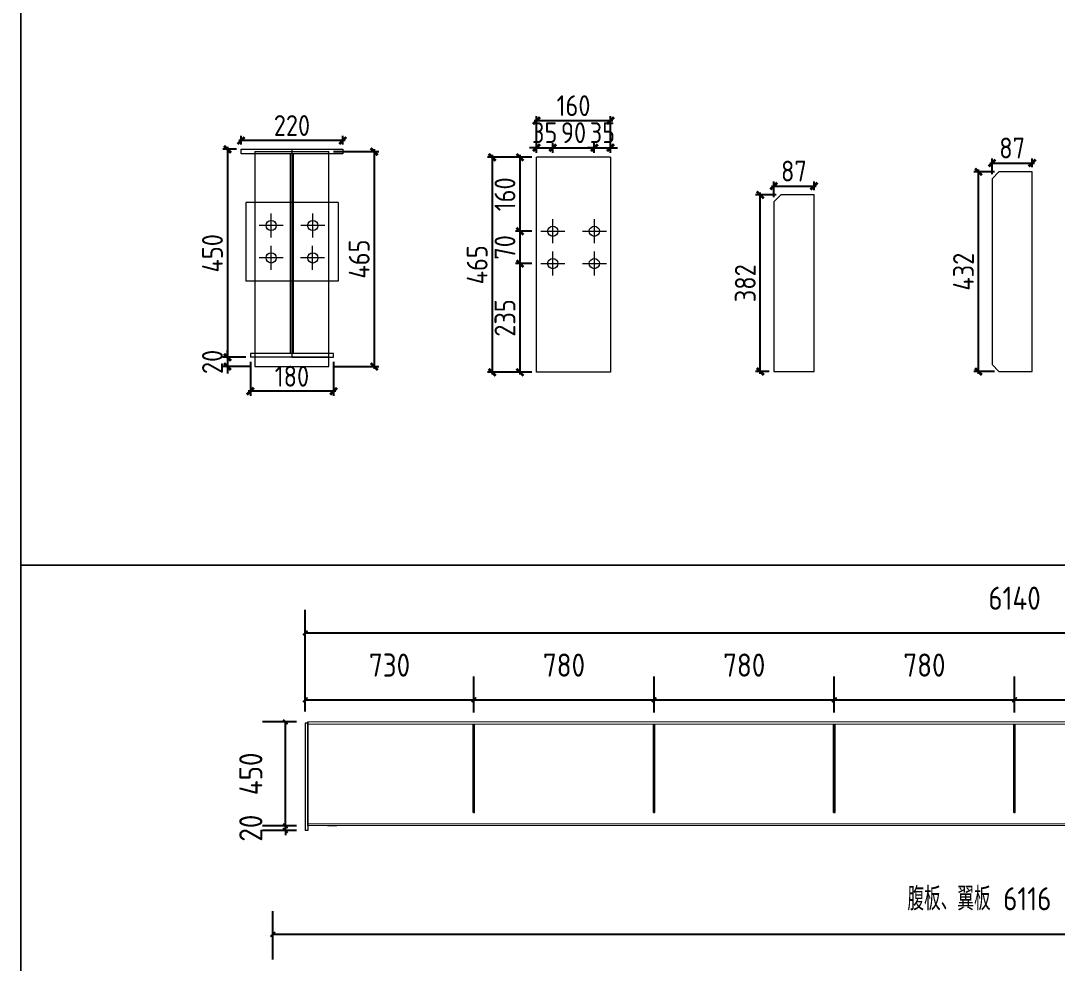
# Model space of a CAD drawing. Extents: x 485428 to 797698, y 56414 to 211814.
# Drawn here: x 788788 to 793274, y 134492 to 138569 of the extents above; entities that cross this region are included whole.
import ezdxf

# ---------------------------------------------------------------- set-up
doc = ezdxf.new("R2010")
doc.units = 0
doc.header["$LTSCALE"] = 1000
doc.header["$MEASUREMENT"] = 0
doc.styles.get("Standard").update_dxf_attribs({"font": 'gbenor.shx', "bigfont": 'gbcbig.shx'})
doc.dimstyles.get("Standard").update_dxf_attribs({"dimscale": 100, "dimtxt": 2, "dimasz": 0.4, "dimexe": 0.5, "dimexo": 1, "dimgap": 0.5, "dimtad": 1, "dimdec": 0, "dimzin": 0, "dimdsep": 46, "dimtxsty": 'Standard', "dimblk": 'ARCHTICK', "dimcen": 0.09, "dimadec": 0, "dimazin": 0, "dimtfac": 1, "dimtdec": 0, "dimtix": 1, "dimtmove": 2, "dimatfit": 3, "dimfxl": 1, "dimtolj": 1, "dimtzin": 0, "dimarcsym": 0})

# ---------------------------------------------------------------- blocks, each defined once
blk = doc.blocks.new('_ArchTick')
at = {"color": 0, "linetype": 'ByBlock', "const_width": 0.4}
blk.add_lwpolyline([(-0.5, -0.5), (0.5, 0.5)], dxfattribs=at)
blk = doc.blocks.new('*D2893')
at = {"color": 3, "lineweight": -2}
for p, q in [((790191.9, 138050.8), (789731.9, 138050.8)), ((789741.9, 138033), (789741.9, 138070.8)), ((790181.9, 138033), (790181.9, 138070.8))]:
    blk.add_line(p, q, dxfattribs=at)
at = {"layer": 'Defpoints', "color": 0}
for p in [(789741.9, 138050.8), (789741.9, 138013), (790181.9, 138013)]:
    blk.add_point(p, dxfattribs=at)
at = {"color": 3, "lineweight": -2, "xscale": 30, "yscale": 30, "zscale": 30}
for p, rotation in [((789741.9, 138050.8), 180.0000000000038), ((790181.9, 138050.8), 3.75699471533153e-12)]:
    blk.add_blockref('_ArchTick', p, dxfattribs=dict(at, rotation=rotation))
at = {"color": 0, "lineweight": 15, "insert": (789961.9, 138115.8), "char_height": 90, "attachment_point": 5}
blk.add_mtext('\\A1;220', dxfattribs=at)
blk = doc.blocks.new('*D2894')
at = {"color": 3, "lineweight": -2}
for p, q in [((789721.9, 138013), (789662.9, 138013)), ((789682.9, 138023), (789682.9, 137103)), ((789761.9, 137113), (789662.9, 137113))]:
    blk.add_line(p, q, dxfattribs=at)
at = {"layer": 'Defpoints', "color": 0}
for p in [(789741.9, 138013), (789682.9, 137113), (789781.9, 137113)]:
    blk.add_point(p, dxfattribs=at)
at = {"color": 3, "lineweight": -2, "xscale": 30, "yscale": 30, "zscale": 30}
for p, rotation in [((789682.9, 138013), 90), ((789682.9, 137113), 270)]:
    blk.add_blockref('_ArchTick', p, dxfattribs=dict(at, rotation=rotation))
at = {"color": 0, "lineweight": 15, "insert": (789617.9, 137563), "char_height": 90, "attachment_point": 5, "rotation": 90}
blk.add_mtext('\\A1;450', dxfattribs=at)
blk = doc.blocks.new('*D2895')
at = {"color": 3, "lineweight": -2}
for p, q in [((789682.9, 137113), (789682.9, 137143)), ((789761.9, 137113), (789662.9, 137113)), ((789682.9, 137113), (789682.9, 137073)), ((789781.9, 137073), (789662.9, 137073)), ((789682.9, 137073), (789682.9, 137043))]:
    blk.add_line(p, q, dxfattribs=at)
at = {"layer": 'Defpoints', "color": 0}
for p in [(789781.9, 137113), (789682.9, 137073), (789801.9, 137073)]:
    blk.add_point(p, dxfattribs=at)
at = {"color": 3, "lineweight": -2, "xscale": 30, "yscale": 30, "zscale": 30}
for p, rotation in [((789682.9, 137113), 270), ((789682.9, 137073), 90)]:
    blk.add_blockref('_ArchTick', p, dxfattribs=dict(at, rotation=rotation))
at = {"color": 0, "lineweight": 15, "insert": (789617.9, 137093), "char_height": 90, "attachment_point": 5, "rotation": 90}
blk.add_mtext('\\A1;20', dxfattribs=at)
blk = doc.blocks.new('*D2896')
at = {"color": 3, "lineweight": -2}
for p, q in [((790141.9, 138003), (790337.9, 138003)), ((790317.9, 138013), (790317.9, 137063)), ((790141.9, 137073), (790337.9, 137073))]:
    blk.add_line(p, q, dxfattribs=at)
at = {"layer": 'Defpoints', "color": 0}
for p in [(790121.9, 138003), (790121.9, 137073), (790317.9, 137073)]:
    blk.add_point(p, dxfattribs=at)
at = {"color": 3, "lineweight": -2, "xscale": 30, "yscale": 30, "zscale": 30}
for p, rotation in [((790317.9, 138003), 90), ((790317.9, 137073), 270)]:
    blk.add_blockref('_ArchTick', p, dxfattribs=dict(at, rotation=rotation))
at = {"color": 0, "lineweight": 15, "insert": (790252.9, 137538), "char_height": 90, "attachment_point": 5, "rotation": 90}
blk.add_mtext('\\A1;465', dxfattribs=at)
blk = doc.blocks.new('*D2899')
at = {"color": 3, "lineweight": -2}
for p, q in [((791000.6, 137978.3), (790928.8, 137978.3)), ((790948.8, 137988.3), (790948.8, 137648.3)), ((791000.6, 137658.3), (790928.8, 137658.3))]:
    blk.add_line(p, q, dxfattribs=at)
at = {"layer": 'Defpoints', "color": 0}
for p in [(791020.6, 137978.3), (790948.8, 137658.3), (791020.6, 137658.3)]:
    blk.add_point(p, dxfattribs=at)
at = {"color": 3, "lineweight": -2, "xscale": 30, "yscale": 30, "zscale": 30}
for p, rotation in [((790948.8, 137978.3), 90), ((790948.8, 137658.3), 270)]:
    blk.add_blockref('_ArchTick', p, dxfattribs=dict(at, rotation=rotation))
at = {"color": 0, "lineweight": 15, "insert": (790883.8, 137818.3), "char_height": 90, "attachment_point": 5, "rotation": 90}
blk.add_mtext('\\A1;160', dxfattribs=at)
blk = doc.blocks.new('*D2885')
at = {"color": 3, "lineweight": -2}
for p, q in [((791000.6, 137658.3), (790928.8, 137658.3)), ((790948.8, 137668.3), (790948.8, 137508.3)), ((791000.6, 137518.3), (790928.8, 137518.3))]:
    blk.add_line(p, q, dxfattribs=at)
at = {"layer": 'Defpoints', "color": 0}
for p in [(791020.6, 137658.3), (790948.8, 137518.3), (791020.6, 137518.3)]:
    blk.add_point(p, dxfattribs=at)
at = {"color": 3, "lineweight": -2, "xscale": 30, "yscale": 30, "zscale": 30}
for p, rotation in [((790948.8, 137658.3), 90), ((790948.8, 137518.3), 270)]:
    blk.add_blockref('_ArchTick', p, dxfattribs=dict(at, rotation=rotation))
at = {"color": 0, "lineweight": 15, "insert": (790883.8, 137588.3), "char_height": 90, "attachment_point": 5, "rotation": 90}
blk.add_mtext('\\A1;70', dxfattribs=at)
blk = doc.blocks.new('*D2900')
at = {"color": 3, "lineweight": -2}
for p, q in [((791000.6, 137518.3), (790928.8, 137518.3)), ((790948.8, 137528.3), (790948.8, 137038.3)), ((791000.6, 137048.3), (790928.8, 137048.3))]:
    blk.add_line(p, q, dxfattribs=at)
at = {"layer": 'Defpoints', "color": 0}
for p in [(791020.6, 137518.3), (790948.8, 137048.3), (791020.6, 137048.3)]:
    blk.add_point(p, dxfattribs=at)
at = {"color": 3, "lineweight": -2, "xscale": 30, "yscale": 30, "zscale": 30}
for p, rotation in [((790948.8, 137518.3), 90), ((790948.8, 137048.3), 270)]:
    blk.add_blockref('_ArchTick', p, dxfattribs=dict(at, rotation=rotation))
at = {"color": 0, "lineweight": 15, "insert": (790883.8, 137283.3), "char_height": 90, "attachment_point": 5, "rotation": 90}
blk.add_mtext('\\A1;235', dxfattribs=at)
blk = doc.blocks.new('*D2886')
at = {"color": 3, "lineweight": -2}
for p, q in [((791020.6, 137998.3), (791020.6, 138039.8)), ((791090.6, 137998.3), (791090.6, 138039.8)), ((791020.6, 138019.8), (790990.6, 138019.8)), ((791020.6, 138019.8), (791090.6, 138019.8)), ((791090.6, 138019.8), (791120.6, 138019.8))]:
    blk.add_line(p, q, dxfattribs=at)
at = {"layer": 'Defpoints', "color": 0}
for p in [(791090.6, 138019.8), (791020.6, 137978.3), (791090.6, 137978.3)]:
    blk.add_point(p, dxfattribs=at)
at = {"color": 3, "lineweight": -2, "xscale": 30, "yscale": 30, "zscale": 30}
blk.add_blockref('_ArchTick', (791020.6, 138019.8), dxfattribs=at)
at = {"color": 3, "lineweight": -2, "xscale": 30, "yscale": 30, "zscale": 30, "rotation": 180}
blk.add_blockref('_ArchTick', (791090.6, 138019.8), dxfattribs=at)
at = {"color": 0, "lineweight": 15, "insert": (791055.6, 138084.8), "char_height": 90, "attachment_point": 5}
blk.add_mtext('\\A1;35', dxfattribs=at)
blk = doc.blocks.new('*D2887')
at = {"color": 3, "lineweight": -2}
for p, q in [((791090.6, 137998.3), (791090.6, 138039.8)), ((791270.6, 137998.3), (791270.6, 138039.8)), ((791080.6, 138019.8), (791280.6, 138019.8))]:
    blk.add_line(p, q, dxfattribs=at)
at = {"layer": 'Defpoints', "color": 0}
for p in [(791270.6, 138019.8), (791090.6, 137978.3), (791270.6, 137978.3)]:
    blk.add_point(p, dxfattribs=at)
at = {"color": 3, "lineweight": -2, "xscale": 30, "yscale": 30, "zscale": 30, "rotation": 180}
blk.add_blockref('_ArchTick', (791090.6, 138019.8), dxfattribs=at)
at = {"color": 3, "lineweight": -2, "xscale": 30, "yscale": 30, "zscale": 30}
blk.add_blockref('_ArchTick', (791270.6, 138019.8), dxfattribs=at)
at = {"color": 0, "lineweight": 15, "insert": (791180.6, 138084.8), "char_height": 90, "attachment_point": 5}
blk.add_mtext('\\A1;90', dxfattribs=at)
blk = doc.blocks.new('*D2901')
at = {"color": 3, "lineweight": -2}
for p, q in [((791270.6, 137998.3), (791270.6, 138039.8)), ((791340.6, 137998.3), (791340.6, 138039.8)), ((791270.6, 138019.8), (791240.6, 138019.8)), ((791270.6, 138019.8), (791340.6, 138019.8)), ((791340.6, 138019.8), (791370.6, 138019.8))]:
    blk.add_line(p, q, dxfattribs=at)
at = {"layer": 'Defpoints', "color": 0}
for p in [(791340.6, 138019.8), (791270.6, 137978.3), (791340.6, 137978.3)]:
    blk.add_point(p, dxfattribs=at)
at = {"color": 3, "lineweight": -2, "xscale": 30, "yscale": 30, "zscale": 30}
blk.add_blockref('_ArchTick', (791270.6, 138019.8), dxfattribs=at)
at = {"color": 3, "lineweight": -2, "xscale": 30, "yscale": 30, "zscale": 30, "rotation": 180}
blk.add_blockref('_ArchTick', (791340.6, 138019.8), dxfattribs=at)
at = {"color": 0, "lineweight": 15, "insert": (791305.6, 138084.8), "char_height": 90, "attachment_point": 5}
blk.add_mtext('\\A1;35', dxfattribs=at)
blk = doc.blocks.new('*D2902')
at = {"color": 3, "lineweight": -2}
for p, q in [((791350.6, 138136.7), (791010.6, 138136.7)), ((791020.6, 137998.3), (791020.6, 138156.7)), ((791340.6, 137998.3), (791340.6, 138156.7))]:
    blk.add_line(p, q, dxfattribs=at)
at = {"layer": 'Defpoints', "color": 0}
for p in [(791020.6, 138136.7), (791020.6, 137978.3), (791340.6, 137978.3)]:
    blk.add_point(p, dxfattribs=at)
at = {"color": 3, "lineweight": -2, "xscale": 30, "yscale": 30, "zscale": 30, "rotation": 180}
blk.add_blockref('_ArchTick', (791020.6, 138136.7), dxfattribs=at)
at = {"color": 3, "lineweight": -2, "xscale": 30, "yscale": 30, "zscale": 30}
blk.add_blockref('_ArchTick', (791340.6, 138136.7), dxfattribs=at)
at = {"color": 0, "lineweight": 15, "insert": (791180.6, 138201.7), "char_height": 90, "attachment_point": 5}
blk.add_mtext('\\A1;160', dxfattribs=at)
blk = doc.blocks.new('*D2903')
at = {"color": 3, "lineweight": -2}
for p, q in [((791000.6, 137978.3), (790808.5, 137978.3)), ((790828.5, 137988.3), (790828.5, 137038.3)), ((791000.6, 137048.3), (790808.5, 137048.3))]:
    blk.add_line(p, q, dxfattribs=at)
at = {"layer": 'Defpoints', "color": 0}
for p in [(791020.6, 137978.3), (790828.5, 137048.3), (791020.6, 137048.3)]:
    blk.add_point(p, dxfattribs=at)
at = {"color": 3, "lineweight": -2, "xscale": 30, "yscale": 30, "zscale": 30}
for p, rotation in [((790828.5, 137978.3), 90), ((790828.5, 137048.3), 270)]:
    blk.add_blockref('_ArchTick', p, dxfattribs=dict(at, rotation=rotation))
at = {"color": 0, "lineweight": 15, "insert": (790763.5, 137513.3), "char_height": 90, "attachment_point": 5, "rotation": 90}
blk.add_mtext('\\A1;465', dxfattribs=at)
blk = doc.blocks.new('*D2904')
at = {"color": 3, "lineweight": -2}
for p, q in [((792057.4, 137815.5), (791968.8, 137815.5)), ((791988.8, 137041.5), (791988.8, 137825.5)), ((792027.4, 137051.5), (791968.8, 137051.5))]:
    blk.add_line(p, q, dxfattribs=at)
at = {"layer": 'Defpoints', "color": 0}
for p in [(791988.8, 137815.5), (792077.4, 137815.5), (792047.4, 137051.5)]:
    blk.add_point(p, dxfattribs=at)
at = {"color": 3, "lineweight": -2, "xscale": 30, "yscale": 30, "zscale": 30}
for p, rotation in [((791988.8, 137815.5), 90), ((791988.8, 137051.5), 270)]:
    blk.add_blockref('_ArchTick', p, dxfattribs=dict(at, rotation=rotation))
at = {"color": 0, "lineweight": 15, "insert": (791923.8, 137433.5), "char_height": 90, "attachment_point": 5, "rotation": 90}
blk.add_mtext('\\A1;382', dxfattribs=at)
blk = doc.blocks.new('*D2905')
at = {"color": 3, "lineweight": -2}
for p, q in [((792047.4, 137805.5), (792047.4, 137873.6)), ((792221.4, 137835.5), (792221.4, 137873.6)), ((792037.4, 137853.6), (792231.4, 137853.6))]:
    blk.add_line(p, q, dxfattribs=at)
at = {"layer": 'Defpoints', "color": 0}
for p in [(792221.4, 137853.6), (792221.4, 137815.5), (792047.4, 137785.5)]:
    blk.add_point(p, dxfattribs=at)
at = {"color": 3, "lineweight": -2, "xscale": 30, "yscale": 30, "zscale": 30, "rotation": 180}
blk.add_blockref('_ArchTick', (792047.4, 137853.6), dxfattribs=at)
at = {"color": 3, "lineweight": -2, "xscale": 30, "yscale": 30, "zscale": 30}
blk.add_blockref('_ArchTick', (792221.4, 137853.6), dxfattribs=at)
at = {"color": 0, "lineweight": 15, "insert": (792134.4, 137918.6), "char_height": 90, "attachment_point": 5}
blk.add_mtext('\\A1;87', dxfattribs=at)
blk = doc.blocks.new('*D2906')
at = {"color": 3, "lineweight": -2}
for p, q in [((793001.8, 137915.5), (792913.2, 137915.5)), ((792933.2, 137041.5), (792933.2, 137925.5)), ((793001.8, 137051.5), (792913.2, 137051.5))]:
    blk.add_line(p, q, dxfattribs=at)
at = {"layer": 'Defpoints', "color": 0}
for p in [(792933.2, 137915.5), (793021.8, 137915.5), (793021.8, 137051.5)]:
    blk.add_point(p, dxfattribs=at)
at = {"color": 3, "lineweight": -2, "xscale": 30, "yscale": 30, "zscale": 30}
for p, rotation in [((792933.2, 137915.5), 90), ((792933.2, 137051.5), 270)]:
    blk.add_blockref('_ArchTick', p, dxfattribs=dict(at, rotation=rotation))
at = {"color": 0, "lineweight": 15, "insert": (792868.2, 137483.5), "char_height": 90, "attachment_point": 5, "rotation": 90}
blk.add_mtext('\\A1;432', dxfattribs=at)
blk = doc.blocks.new('*D2907')
at = {"color": 3, "lineweight": -2}
for p, q in [((792981.8, 137953.6), (793175.8, 137953.6)), ((792991.8, 137905.5), (792991.8, 137973.6)), ((793165.8, 137935.5), (793165.8, 137973.6))]:
    blk.add_line(p, q, dxfattribs=at)
at = {"layer": 'Defpoints', "color": 0}
for p in [(793165.8, 137953.6), (793165.8, 137915.5), (792991.8, 137885.5)]:
    blk.add_point(p, dxfattribs=at)
at = {"color": 3, "lineweight": -2, "xscale": 30, "yscale": 30, "zscale": 30, "rotation": 180}
blk.add_blockref('_ArchTick', (792991.8, 137953.6), dxfattribs=at)
at = {"color": 3, "lineweight": -2, "xscale": 30, "yscale": 30, "zscale": 30}
blk.add_blockref('_ArchTick', (793165.8, 137953.6), dxfattribs=at)
at = {"color": 0, "lineweight": 15, "insert": (793078.8, 138018.6), "char_height": 90, "attachment_point": 5}
blk.add_mtext('\\A1;87', dxfattribs=at)
blk = doc.blocks.new('*D2928')
at = {"color": 3, "lineweight": -2}
for p, q in [((790019.3, 135581), (790019.3, 135731.5)), ((790749.3, 135576), (790749.3, 135731.5)), ((790019.3, 135631.5), (790749.3, 135631.5))]:
    blk.add_line(p, q, dxfattribs=at)
at = {"layer": 'Defpoints', "color": 0}
for p in [(790749.3, 135631.5), (790019.3, 135531), (790749.3, 135526)]:
    blk.add_point(p, dxfattribs=at)
at = {"color": 3, "lineweight": -2, "xscale": 20, "yscale": 20, "zscale": 20, "rotation": 180}
blk.add_blockref('_ArchTick', (790019.3, 135631.5), dxfattribs=at)
at = {"color": 3, "lineweight": -2, "xscale": 20, "yscale": 20, "zscale": 20}
blk.add_blockref('_ArchTick', (790749.3, 135631.5), dxfattribs=at)
at = {"color": 0, "lineweight": 15, "insert": (790384.3, 135781.5), "char_height": 100, "attachment_point": 5}
blk.add_mtext('\\A1;730', dxfattribs=at)
blk = doc.blocks.new('*D2929')
at = {"color": 3, "lineweight": -2}
for p, q in [((790749.3, 135576), (790749.3, 135731.5)), ((791529.3, 135576), (791529.3, 135731.5)), ((790749.3, 135631.5), (791529.3, 135631.5))]:
    blk.add_line(p, q, dxfattribs=at)
at = {"layer": 'Defpoints', "color": 0}
for p in [(791529.3, 135631.5), (790749.3, 135526), (791529.3, 135526)]:
    blk.add_point(p, dxfattribs=at)
at = {"color": 3, "lineweight": -2, "xscale": 20, "yscale": 20, "zscale": 20, "rotation": 180}
blk.add_blockref('_ArchTick', (790749.3, 135631.5), dxfattribs=at)
at = {"color": 3, "lineweight": -2, "xscale": 20, "yscale": 20, "zscale": 20}
blk.add_blockref('_ArchTick', (791529.3, 135631.5), dxfattribs=at)
at = {"color": 0, "lineweight": 15, "insert": (791139.3, 135781.5), "char_height": 100, "attachment_point": 5}
blk.add_mtext('\\A1;780', dxfattribs=at)
blk = doc.blocks.new('*D2930')
at = {"color": 3, "lineweight": -2}
for p, q in [((791529.3, 135576), (791529.3, 135731.5)), ((792309.3, 135576), (792309.3, 135731.5)), ((791529.3, 135631.5), (792309.3, 135631.5))]:
    blk.add_line(p, q, dxfattribs=at)
at = {"layer": 'Defpoints', "color": 0}
for p in [(792309.3, 135631.5), (791529.3, 135526), (792309.3, 135526)]:
    blk.add_point(p, dxfattribs=at)
at = {"color": 3, "lineweight": -2, "xscale": 20, "yscale": 20, "zscale": 20, "rotation": 180}
blk.add_blockref('_ArchTick', (791529.3, 135631.5), dxfattribs=at)
at = {"color": 3, "lineweight": -2, "xscale": 20, "yscale": 20, "zscale": 20}
blk.add_blockref('_ArchTick', (792309.3, 135631.5), dxfattribs=at)
at = {"color": 0, "lineweight": 15, "insert": (791919.3, 135781.5), "char_height": 100, "attachment_point": 5}
blk.add_mtext('\\A1;780', dxfattribs=at)
blk = doc.blocks.new('*D2931')
at = {"color": 3, "lineweight": -2}
for p, q in [((792309.3, 135576), (792309.3, 135731.5)), ((793089.3, 135576), (793089.3, 135731.5)), ((792309.3, 135631.5), (793089.3, 135631.5))]:
    blk.add_line(p, q, dxfattribs=at)
at = {"layer": 'Defpoints', "color": 0}
for p in [(793089.3, 135631.5), (792309.3, 135526), (793089.3, 135526)]:
    blk.add_point(p, dxfattribs=at)
at = {"color": 3, "lineweight": -2, "xscale": 20, "yscale": 20, "zscale": 20, "rotation": 180}
blk.add_blockref('_ArchTick', (792309.3, 135631.5), dxfattribs=at)
at = {"color": 3, "lineweight": -2, "xscale": 20, "yscale": 20, "zscale": 20}
blk.add_blockref('_ArchTick', (793089.3, 135631.5), dxfattribs=at)
at = {"color": 0, "lineweight": 15, "insert": (792699.3, 135781.5), "char_height": 100, "attachment_point": 5}
blk.add_mtext('\\A1;780', dxfattribs=at)
blk = doc.blocks.new('*D2932')
at = {"color": 3, "lineweight": -2}
for p, q in [((793089.3, 135576), (793089.3, 135731.5)), ((793869.3, 135576), (793869.3, 135731.5)), ((793089.3, 135631.5), (793869.3, 135631.5))]:
    blk.add_line(p, q, dxfattribs=at)
at = {"layer": 'Defpoints', "color": 0}
for p in [(793869.3, 135631.5), (793089.3, 135526), (793869.3, 135526)]:
    blk.add_point(p, dxfattribs=at)
at = {"color": 3, "lineweight": -2, "xscale": 20, "yscale": 20, "zscale": 20, "rotation": 180}
blk.add_blockref('_ArchTick', (793089.3, 135631.5), dxfattribs=at)
at = {"color": 3, "lineweight": -2, "xscale": 20, "yscale": 20, "zscale": 20}
blk.add_blockref('_ArchTick', (793869.3, 135631.5), dxfattribs=at)
at = {"color": 0, "lineweight": 15, "insert": (793479.3, 135781.5), "char_height": 100, "attachment_point": 5}
blk.add_mtext('\\A1;780', dxfattribs=at)
blk = doc.blocks.new('*D2936')
at = {"color": 3, "lineweight": -2}
for p, q in [((789981.3, 135536), (789833.8, 135536)), ((789933.8, 135086), (789933.8, 135536)), ((789981.3, 135086), (789833.8, 135086))]:
    blk.add_line(p, q, dxfattribs=at)
at = {"layer": 'Defpoints', "color": 0}
for p in [(789933.8, 135536), (790031.3, 135536), (790031.3, 135086)]:
    blk.add_point(p, dxfattribs=at)
at = {"color": 3, "lineweight": -2, "xscale": 20, "yscale": 20, "zscale": 20}
for p, rotation in [((789933.8, 135536), 90), ((789933.8, 135086), 270)]:
    blk.add_blockref('_ArchTick', p, dxfattribs=dict(at, rotation=rotation))
at = {"color": 0, "lineweight": 15, "insert": (789783.8, 135311), "char_height": 100, "attachment_point": 5, "rotation": 90}
blk.add_mtext('\\A1;450', dxfattribs=at)
blk = doc.blocks.new('*D2923')
at = {"color": 3, "lineweight": -2}
for p, q in [((790019.3, 135581), (790019.3, 136020.9)), ((796159.4, 135583.6), (796159.4, 136020.9)), ((790019.3, 135920.9), (796159.4, 135920.9))]:
    blk.add_line(p, q, dxfattribs=at)
at = {"layer": 'Defpoints', "color": 0}
for p in [(796159.4, 135920.9), (790019.3, 135531), (796159.4, 135533.6)]:
    blk.add_point(p, dxfattribs=at)
at = {"color": 3, "lineweight": -2, "xscale": 20, "yscale": 20, "zscale": 20, "rotation": 180}
blk.add_blockref('_ArchTick', (790019.3, 135920.9), dxfattribs=at)
at = {"color": 3, "lineweight": -2, "xscale": 20, "yscale": 20, "zscale": 20}
blk.add_blockref('_ArchTick', (796159.4, 135920.9), dxfattribs=at)
at = {"color": 0, "lineweight": 15, "insert": (793089.3, 136070.9), "char_height": 100, "attachment_point": 5}
blk.add_mtext('\\A1;6140', dxfattribs=at)
blk = doc.blocks.new('*D2943')
at = {"color": 3, "lineweight": -2}
for p, q in [((789879.3, 134507.4), (789879.3, 134717.1)), ((795995.3, 134507.4), (795995.3, 134717.1)), ((789879.3, 134617.1), (795995.3, 134617.1))]:
    blk.add_line(p, q, dxfattribs=at)
at = {"layer": 'Defpoints', "color": 0}
for p in [(795995.3, 134617.1), (789879.3, 134457.4), (795995.3, 134457.4)]:
    blk.add_point(p, dxfattribs=at)
at = {"color": 3, "lineweight": -2, "xscale": 20, "yscale": 20, "zscale": 20, "rotation": 180}
blk.add_blockref('_ArchTick', (789879.3, 134617.1), dxfattribs=at)
at = {"color": 3, "lineweight": -2, "xscale": 20, "yscale": 20, "zscale": 20}
blk.add_blockref('_ArchTick', (795995.3, 134617.1), dxfattribs=at)
at = {"color": 0, "lineweight": 15, "insert": (792937.3, 134770.4), "char_height": 100, "attachment_point": 5}
blk.add_mtext('\\A1;腹板、翼板 6116', dxfattribs=at)
blk = doc.blocks.new('*D2965')
at = {"color": 3, "lineweight": -2}
for p, q in [((789781.9, 137093), (789781.9, 136946.2)), ((790141.9, 137093), (790141.9, 136946.2)), ((790151.9, 136966.2), (789771.9, 136966.2))]:
    blk.add_line(p, q, dxfattribs=at)
at = {"layer": 'Defpoints', "color": 0}
for p in [(789781.9, 137113), (790141.9, 137113), (789781.9, 136966.2)]:
    blk.add_point(p, dxfattribs=at)
at = {"color": 3, "lineweight": -2, "xscale": 30, "yscale": 30, "zscale": 30, "rotation": 180}
blk.add_blockref('_ArchTick', (789781.9, 136966.2), dxfattribs=at)
at = {"color": 3, "lineweight": -2, "xscale": 30, "yscale": 30, "zscale": 30}
blk.add_blockref('_ArchTick', (790141.9, 136966.2), dxfattribs=at)
at = {"color": 0, "lineweight": 15, "insert": (789961.9, 137031.2), "char_height": 90, "attachment_point": 5}
blk.add_mtext('\\A1;180', dxfattribs=at)
blk = doc.blocks.new('*D2966')
at = {"color": 3, "lineweight": -2}
for p, q in [((789781.9, 137093), (789781.9, 136946.2)), ((790141.9, 137093), (790141.9, 136946.2)), ((790151.9, 136966.2), (789771.9, 136966.2))]:
    blk.add_line(p, q, dxfattribs=at)
at = {"layer": 'Defpoints', "color": 0}
for p in [(789781.9, 137113), (790141.9, 137113), (789781.9, 136966.2)]:
    blk.add_point(p, dxfattribs=at)
at = {"color": 3, "lineweight": -2, "xscale": 30, "yscale": 30, "zscale": 30, "rotation": 180}
blk.add_blockref('_ArchTick', (789781.9, 136966.2), dxfattribs=at)
at = {"color": 3, "lineweight": -2, "xscale": 30, "yscale": 30, "zscale": 30}
blk.add_blockref('_ArchTick', (790141.9, 136966.2), dxfattribs=at)
at = {"color": 0, "lineweight": 15, "insert": (789961.9, 137031.2), "char_height": 90, "attachment_point": 5}
blk.add_mtext('\\A1;180', dxfattribs=at)
blk = doc.blocks.new('*D3021')
at = {"color": 3, "lineweight": -2}
for p, q in [((789981.3, 135086), (789833.8, 135086)), ((789933.8, 135086), (789933.8, 135106)), ((789933.8, 135066), (789933.8, 135086)), ((789981.3, 135066), (789833.8, 135066)), ((789933.8, 135066), (789933.8, 135046))]:
    blk.add_line(p, q, dxfattribs=at)
at = {"layer": 'Defpoints', "color": 0}
for p in [(789933.8, 135086), (790031.3, 135086), (790031.3, 135066)]:
    blk.add_point(p, dxfattribs=at)
at = {"color": 3, "lineweight": -2, "xscale": 20, "yscale": 20, "zscale": 20}
for p, rotation in [((789933.8, 135086), 270), ((789933.8, 135066), 90)]:
    blk.add_blockref('_ArchTick', p, dxfattribs=dict(at, rotation=rotation))
at = {"color": 0, "lineweight": 15, "insert": (789783.8, 135076), "char_height": 100, "attachment_point": 5, "rotation": 90}
blk.add_mtext('\\A1;20', dxfattribs=at)

msp = doc.modelspace()

# ---------------------------------------------------------------- linework, layer by layer
at = {"lineweight": 15}
for p, q in [((789741.9, 137993), (789741.9, 138013)), ((789741.9, 138013), (790181.9, 138013)), ((790181.9, 137993), (789741.9, 137993)), ((789801.9, 138003), (789801.9, 137073)), ((789801.9, 138003), (790121.9, 138003)), ((789955.9, 137129), (789955.9, 137993)), ((789967.9, 137129), (789967.9, 137993)), ((790121.9, 137073), (790121.9, 138003)), ((790181.9, 138013), (790181.9, 137993)), ((791020.6, 137048.3), (791020.6, 137978.3)), ((791340.6, 137978.3), (791020.6, 137978.3)), ((791340.6, 137978.3), (791340.6, 137048.3)), ((792991.8, 137885.5), (793021.8, 137915.5)), ((793165.8, 137915.5), (793021.8, 137915.5)), ((793165.8, 137051.5), (793165.8, 137915.5)), ((792991.8, 137885.5), (792991.8, 137081.5)), ((792047.4, 137785.5), (792077.4, 137815.5)), ((792221.4, 137815.5), (792077.4, 137815.5)), ((792221.4, 137051.5), (792221.4, 137815.5)), ((790161.9, 137783), (789761.9, 137783)), ((789761.9, 137783), (789761.9, 137443)), ((790161.9, 137783), (790161.9, 137443)), ((792047.4, 137785.5), (792047.4, 137051.5)), ((789871.5, 137631), (789871.5, 137735)), ((790051.9, 137631), (790051.9, 137735)), ((789923.5, 137683), (789819.5, 137683)), ((790103.9, 137683), (789999.9, 137683)), ((791090.6, 137606.3), (791090.6, 137710.3)), ((791270.9, 137606.3), (791270.9, 137710.3)), ((791038.6, 137658.3), (791142.6, 137658.3)), ((791218.9, 137658.3), (791322.9, 137658.3)), ((789871.5, 137491), (789871.5, 137595)), ((790051.5, 137491), (790051.5, 137595)), ((791090.9, 137466.3), (791090.9, 137570.3)), ((791270.9, 137466.3), (791270.9, 137570.3)), ((789923.5, 137543), (789819.5, 137543)), ((790103.5, 137543), (789999.5, 137543)), ((791038.9, 137518.3), (791142.9, 137518.3)), ((791218.9, 137518.3), (791322.9, 137518.3)), ((790161.9, 137443), (789761.9, 137443)), ((790141.9, 137129), (789781.9, 137129)), ((789781.9, 137129), (789781.9, 137113)), ((790121.9, 137113), (789781.9, 137113)), ((789961.9, 137113), (790141.9, 137113)), ((790141.9, 137113), (790141.9, 137129)), ((789801.9, 137073), (790121.9, 137073)), ((792047.4, 137051.5), (792221.4, 137051.5)), ((792991.8, 137081.5), (793021.8, 137051.5)), ((793021.8, 137051.5), (793165.8, 137051.5)), ((791340.6, 137048.3), (791020.6, 137048.3)), ((790031.3, 135531), (790019.3, 135531)), ((790019.3, 135531), (790019.3, 135066)), ((790031.3, 135536), (796147.4, 135538.6)), ((790031.3, 135086), (790031.3, 135536)), ((790031.3, 135536), (790031.3, 135066)), ((790031.3, 135526), (796147.4, 135528.6)), ((790746.3, 135144), (790746.3, 135526)), ((790752.3, 135144), (790752.3, 135526)), ((791526.3, 135144), (791526.3, 135526)), ((791532.3, 135144), (791532.3, 135526)), ((792306.3, 135144), (792306.3, 135526)), ((792312.3, 135144), (792312.3, 135526)), ((793086.3, 135144), (793086.3, 135526)), ((793092.3, 135144), (793092.3, 135526)), ((790746.3, 135144), (790752.3, 135144)), ((791526.3, 135144), (791532.3, 135144)), ((792306.3, 135144), (792312.3, 135144)), ((793086.3, 135144), (793092.3, 135144)), ((796147.4, 135096.6), (790031.3, 135094)), ((796147.4, 135088.6), (790031.3, 135086)), ((790156.3, 135086), (790116.3, 135086)), ((790031.3, 135066), (790019.3, 135066))]:
    msp.add_line(p, q, dxfattribs=at)
at = {"color": 1, "lineweight": 15}
for p, q in [((789961.9, 138013), (789961.9, 137113)), ((790749.3, 135144), (790749.3, 135526)), ((791529.3, 135144), (791529.3, 135526)), ((792309.3, 135144), (792309.3, 135526)), ((793089.3, 135144), (793089.3, 135526))]:
    msp.add_line(p, q, dxfattribs=at)
at = {"lineweight": 15}
for points in [[(788788.1, 142514.2), (797698.1, 142514.2), (797698.1, 136214.2), (788788.1, 136214.2)], [(778288.1, 140264.2), (788788.1, 140264.2), (788788.1, 125414.2), (778288.1, 125414.2)], [(788788.1, 136214.2), (797698.1, 136214.2), (797698.1, 129914.2), (788788.1, 129914.2)]]:
    msp.add_lwpolyline(points, close=True, dxfattribs=at)
for centre in [(789871.9, 137683), (790051.9, 137683), (791090.6, 137658.3), (791270.6, 137658.3), (789871.9, 137543), (790051.9, 137543), (791090.6, 137518.3), (791270.6, 137518.3)]:
    msp.add_circle(centre, 22, dxfattribs=at)

# ---------------------------------------------------------------- dimensions: what is measured, and where the dimension line sits
for p1, p2, distance, override, picture, middle in [((791340.6, 137978.3), (791020.6, 137978.3), -158.4, {"dimtxt": 0.9, "dimasz": 0.3, "dimexe": 0.2, "dimexo": 0.2, "dimgap": 0.2, "dimlfac": 0.5, "dimdle": 0.1, "dimclrd": 3, "dimclre": 3}, '*D2902', (791180.6, 138201.7)), ((790181.9, 138013), (789741.9, 138013), -37.8, {"dimtxt": 0.9, "dimasz": 0.3, "dimexe": 0.2, "dimexo": 0.2, "dimgap": 0.2, "dimlfac": 0.5, "dimdle": 0.1, "dimclrd": 3, "dimclre": 3}, '*D2893', (789961.9, 138115.8)), ((791020.6, 137978.3), (791020.6, 137048.3), -192.1, {"dimtxt": 0.9, "dimasz": 0.3, "dimexe": 0.2, "dimexo": 0.2, "dimgap": 0.2, "dimlfac": 0.5, "dimdle": 0.1, "dimclrd": 3, "dimclre": 3}, '*D2903', (790763.5, 137513.3)), ((790141.9, 137113), (789781.9, 137113), 146.7, {"dimtxt": 0.9, "dimasz": 0.3, "dimexe": 0.2, "dimexo": 0.2, "dimgap": 0.2, "dimlfac": 0.5, "dimdle": 0.1, "dimclrd": 3, "dimclre": 3}, '*D2965', (789961.9, 137031.2)), ((790141.9, 137113), (789781.9, 137113), 146.7, {"dimtxt": 0.9, "dimasz": 0.3, "dimexe": 0.2, "dimexo": 0.2, "dimgap": 0.2, "dimlfac": 0.5, "dimdle": 0.1, "dimclrd": 3, "dimclre": 3}, '*D2966', (789961.9, 137031.2)), ((790031.3, 135086), (790031.3, 135536), 97.5, {"dimtxt": 1, "dimasz": 0.2, "dimexe": 1, "dimexo": 0.5, "dimgap": 1, "dimclrd": 3, "dimclre": 3}, '*D2936', (789783.8, 135311))]:
    dim = msp.add_aligned_dim(p1=p1, p2=p2, distance=distance, dimstyle='Standard', override=override, dxfattribs=at)
    dim.commit()
    dim.dimension.update_dxf_attribs({"geometry": picture, "text_midpoint": middle})
for base, p1, p2, override, picture, middle in [((791090.6, 138019.8), (791020.6, 137978.3), (791090.6, 137978.3), {"dimtxt": 0.9, "dimasz": 0.3, "dimexe": 0.2, "dimexo": 0.2, "dimgap": 0.2, "dimlfac": 0.5, "dimdle": 0.1, "dimclrd": 3, "dimclre": 3}, '*D2886', (791055.6, 138084.8)), ((791270.6, 138019.8), (791090.6, 137978.3), (791270.6, 137978.3), {"dimtxt": 0.9, "dimasz": 0.3, "dimexe": 0.2, "dimexo": 0.2, "dimgap": 0.2, "dimlfac": 0.5, "dimdle": 0.1, "dimclrd": 3, "dimclre": 3}, '*D2887', (791180.6, 138084.8)), ((791340.6, 138019.8), (791270.6, 137978.3), (791340.6, 137978.3), {"dimtxt": 0.9, "dimasz": 0.3, "dimexe": 0.2, "dimexo": 0.2, "dimgap": 0.2, "dimlfac": 0.5, "dimdle": 0.1, "dimclrd": 3, "dimclre": 3}, '*D2901', (791305.6, 138084.8)), ((793165.8, 137953.6), (792991.8, 137885.5), (793165.8, 137915.5), {"dimtxt": 0.9, "dimasz": 0.3, "dimexe": 0.2, "dimexo": 0.2, "dimgap": 0.2, "dimlfac": 0.5, "dimdle": 0.1, "dimclrd": 3, "dimclre": 3}, '*D2907', (793078.8, 138018.6)), ((792221.4, 137853.6), (792047.4, 137785.5), (792221.4, 137815.5), {"dimtxt": 0.9, "dimasz": 0.3, "dimexe": 0.2, "dimexo": 0.2, "dimgap": 0.2, "dimlfac": 0.5, "dimdle": 0.1, "dimclrd": 3, "dimclre": 3}, '*D2905', (792134.4, 137918.6)), ((796159.4, 135920.9), (790019.3, 135531), (796159.4, 135533.6), {"dimtxt": 1, "dimasz": 0.2, "dimexe": 1, "dimexo": 0.5, "dimgap": 1, "dimclrd": 3, "dimclre": 3}, '*D2923', (793089.3, 136070.9)), ((790749.3, 135631.5), (790019.3, 135531), (790749.3, 135526), {"dimtxt": 1, "dimasz": 0.2, "dimexe": 1, "dimexo": 0.5, "dimgap": 1, "dimclrd": 3, "dimclre": 3}, '*D2928', (790384.3, 135781.5)), ((791529.3, 135631.5), (790749.3, 135526), (791529.3, 135526), {"dimtxt": 1, "dimasz": 0.2, "dimexe": 1, "dimexo": 0.5, "dimgap": 1, "dimclrd": 3, "dimclre": 3}, '*D2929', (791139.3, 135781.5)), ((792309.3, 135631.5), (791529.3, 135526), (792309.3, 135526), {"dimtxt": 1, "dimasz": 0.2, "dimexe": 1, "dimexo": 0.5, "dimgap": 1, "dimclrd": 3, "dimclre": 3}, '*D2930', (791919.3, 135781.5)), ((793089.3, 135631.5), (792309.3, 135526), (793089.3, 135526), {"dimtxt": 1, "dimasz": 0.2, "dimexe": 1, "dimexo": 0.5, "dimgap": 1, "dimclrd": 3, "dimclre": 3}, '*D2931', (792699.3, 135781.5)), ((793869.3, 135631.5), (793089.3, 135526), (793869.3, 135526), {"dimtxt": 1, "dimasz": 0.2, "dimexe": 1, "dimexo": 0.5, "dimgap": 1, "dimclrd": 3, "dimclre": 3}, '*D2932', (793479.3, 135781.5))]:
    dim = msp.add_linear_dim(base=base, p1=p1, p2=p2, dimstyle='Standard', override=override, dxfattribs=at)
    dim.commit()
    dim.dimension.update_dxf_attribs({"geometry": picture, "text_midpoint": middle})
for base, p1, p2, override, picture, middle in [((789682.9, 137113), (789741.9, 138013), (789781.9, 137113), {"dimtxt": 0.9, "dimasz": 0.3, "dimexe": 0.2, "dimexo": 0.2, "dimgap": 0.2, "dimlfac": 0.5, "dimdle": 0.1, "dimclrd": 3, "dimclre": 3}, '*D2894', (789617.9, 137563)), ((790317.9, 137073), (790121.9, 138003), (790121.9, 137073), {"dimtxt": 0.9, "dimasz": 0.3, "dimexe": 0.2, "dimexo": 0.2, "dimgap": 0.2, "dimlfac": 0.5, "dimdle": 0.1, "dimclrd": 3, "dimclre": 3}, '*D2896', (790252.9, 137538)), ((790948.8, 137658.3), (791020.6, 137978.3), (791020.6, 137658.3), {"dimtxt": 0.9, "dimasz": 0.3, "dimexe": 0.2, "dimexo": 0.2, "dimgap": 0.2, "dimlfac": 0.5, "dimdle": 0.1, "dimclrd": 3, "dimclre": 3}, '*D2899', (790883.8, 137818.3)), ((792933.2, 137915.5), (793021.8, 137051.5), (793021.8, 137915.5), {"dimtxt": 0.9, "dimasz": 0.3, "dimexe": 0.2, "dimexo": 0.2, "dimgap": 0.2, "dimlfac": 0.5, "dimdle": 0.1, "dimclrd": 3, "dimclre": 3}, '*D2906', (792868.2, 137483.5)), ((791988.8, 137815.5), (792047.4, 137051.5), (792077.4, 137815.5), {"dimtxt": 0.9, "dimasz": 0.3, "dimexe": 0.2, "dimexo": 0.2, "dimgap": 0.2, "dimlfac": 0.5, "dimdle": 0.1, "dimclrd": 3, "dimclre": 3}, '*D2904', (791923.8, 137433.5)), ((790948.8, 137518.3), (791020.6, 137658.3), (791020.6, 137518.3), {"dimtxt": 0.9, "dimasz": 0.3, "dimexe": 0.2, "dimexo": 0.2, "dimgap": 0.2, "dimlfac": 0.5, "dimdle": 0.1, "dimclrd": 3, "dimclre": 3}, '*D2885', (790883.8, 137588.3)), ((790948.8, 137048.3), (791020.6, 137518.3), (791020.6, 137048.3), {"dimtxt": 0.9, "dimasz": 0.3, "dimexe": 0.2, "dimexo": 0.2, "dimgap": 0.2, "dimlfac": 0.5, "dimdle": 0.1, "dimclrd": 3, "dimclre": 3}, '*D2900', (790883.8, 137283.3)), ((789682.9, 137073), (789781.9, 137113), (789801.9, 137073), {"dimtxt": 0.9, "dimasz": 0.3, "dimexe": 0.2, "dimexo": 0.2, "dimgap": 0.2, "dimlfac": 0.5, "dimdle": 0.1, "dimclrd": 3, "dimclre": 3}, '*D2895', (789617.9, 137093)), ((789933.8, 135086), (790031.3, 135066), (790031.3, 135086), {"dimtxt": 1, "dimasz": 0.2, "dimexe": 1, "dimexo": 0.5, "dimgap": 1, "dimclrd": 3, "dimclre": 3}, '*D3021', (789783.8, 135076))]:
    dim = msp.add_linear_dim(base=base, p1=p1, p2=p2, angle=90, dimstyle='Standard', override=override, dxfattribs=at)
    dim.commit()
    dim.dimension.update_dxf_attribs({"geometry": picture, "text_midpoint": middle})
dim = msp.add_aligned_dim(p1=(789879.3, 134457.4), p2=(795995.3, 134457.4), distance=159.7, text='腹板、翼板 6116', dimstyle='Standard', override={"dimtxt": 1, "dimasz": 0.2, "dimexe": 1, "dimexo": 0.5, "dimgap": 1, "dimclrd": 3, "dimclre": 3}, dxfattribs=at)
dim.commit()
dim.dimension.update_dxf_attribs({"geometry": '*D2943', "text_midpoint": (792937.3, 134770.4)})

doc.saveas('drawing.dxf')
